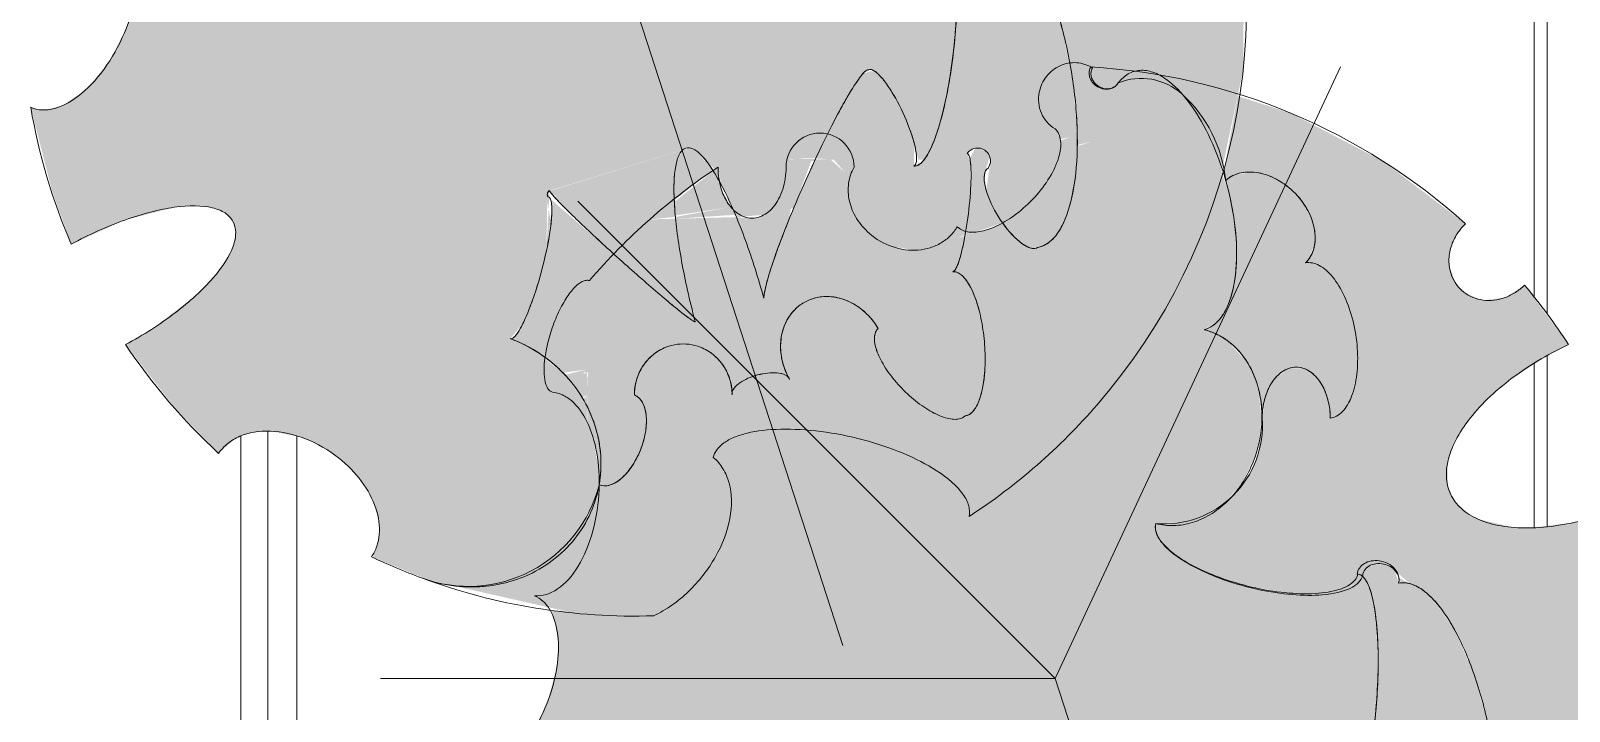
# Model space of a CAD drawing. Header units: inches. Extents: x 46946 to 48441, y 40324 to 42003.
# Drawn here: x 47944.26 to 47971.62, y 41514.41 to 41526.51 of the extents above; entities that cross this region are included whole.
import ezdxf

# ---------------------------------------------------------------- set-up
doc = ezdxf.new("R2010")
doc.units = ezdxf.units.IN
doc.header["$MEASUREMENT"] = 0
doc.layers.add('A-DETL-GENF', color=92, linetype='Continuous', lineweight=9)
doc.layers.add('I-FURN', color=30, linetype='Continuous', lineweight=9)

# ---------------------------------------------------------------- blocks, each defined once
blk = doc.blocks.new('PLANTER_ROOM DIVIDING_SHORT 2_ D - 6_-V149-Level 06 - Furniture')
at = {"layer": 'A-DETL-GENF'}
h = blk.add_hatch(color=256, dxfattribs=at)
h.paths.add_polyline_path([(45.401, -9.861), (44.669, -7.501), (44.207, -7.928), (43.536, -8.658), (44.163, -9.274), (44.207, -9.733), (44.735, -9.705), (45.268, -9.778)])
h.paths.add_polyline_path([(37.641, -6.361), (37.765, -6.919), (38.015, -7.424), (38.375, -7.847), (38.824, -8.162), (38.829, -8.111), (39.15, -8.283), (39.471, -8.366), (39.693, -8.37), (40.302, -8.261), (40.559, -8.161), (40.805, -8.161), (40.95, -8.099), (41.408, -7.757), (41.814, -7.246), (42.047, -6.797), (42.312, -7.019), (42.892, -7.246), (43.603, -7.436), (44.673, -7.492), (45.437, -9.973), (45.343, -10.142), (45.052, -10.435), (45.092, -10.488), (44.767, -10.548), (44.204, -10.833), (44.245, -11.299), (44.383, -11.47), (44.356, -11.831), (45.22, -12.154), (45.227, -12.083), (45.22, -11.813), (45.242, -11.741), (45.249, -12.226), (46.313, -12.772), (46.755, -13.066), (46.828, -13.206), (46.78, -13.299), (46.575, -13.482), (46.087, -13.763), (45.544, -13.97), (45.226, -14.051), (45.228, -14.153), (45.507, -14.307), (46.109, -14.494), (46.91, -14.645), (46.951, -14.65), (47.966, -14.738), (48.922, -14.719), (48.736, -14.274), (48.701, -14.115), (49.112, -13.767), (49.303, -13.415), (48.647, -13.36), (48.691, -13.066), (48.778, -12.737), (49.477, -12.559), (49.683, -12.274), (49.88, -11.714), (50.166, -11.187), (50.395, -10.919), (50.638, -10.786), (50.753, -10.789), (50.808, -11.348), (50.997, -11.113), (51.14, -10.886), (54.202, -11.649), (54.676, -10.692), (54.467, -11.77), (55.478, -12.202), (55.276, -9.205), (56.6, -8.67), (56.398, -8.475), (56.133, -8.124), (55.972, -7.774), (55.844, -7.301), (55.62, -6.51), (55.625, -6.331), (55.679, -6.104), (55.777, -5.888), (55.914, -5.696), (56.207, -5.459), (56.383, -5.379), (56.526, -5.338), (56.868, -5.342), (57.042, -5.404), (57.092, -5.425), (57.395, -5.344), (57.616, -5.123), (57.697, -4.82), (57.616, -4.518), (57.395, -4.296), (57.092, -4.215), (56.698, -4.155), (56.383, -3.987), (56.207, -3.745), (56.185, -3.61), (56.207, -3.475), (56.383, -3.233), (56.698, -3.065), (57.088, -3), (56.163, -1.791), (55.055, -0.66), (55.009, -0.515), (54.838, -0.358), (54.436, -0.135), (53.949, 0.027), (53.494, 0.088), (53.255, 0.06), (53.085, -0.072), (53.042, -0.237), (52.936, -0.403), (52.589, -0.66), (52.483, -0.708), (52.01, -0.849), (51.362, -0.891), (50.703, -0.8), (50.122, -0.588), (49.698, -0.282), (49.562, -0.105), (49.485, 0.104), (49.472, 0.257), (49.332, 0.074), (49.216, -0.018), (48.855, -0.138), (48.77, -0.155), (48.195, -0.138), (47.569, 0.033), (46.976, 0.333), (46.496, 0.723), (46.194, 1.15), (46.118, 1.445), (46.111, 1.556), (46.156, 1.733), (44.664, 1.354), (43.721, 1.015), (44.15, 0.062), (44.378, -0.819), (44.404, -1.19), (44.37, -1.495), (44.276, -1.722), (44.114, -1.865), (43.928, -1.911), (43.687, -1.865), (43.413, -1.728), (43.116, -1.504), (42.808, -1.201), (42.207, -0.411), (41.936, 0.047), (40.808, -0.832), (40.003, -1.607), (40.236, -1.865), (40.311, -2), (40.38, -2.24), (40.397, -2.529), (40.307, -3), (40.261, -3.151), (40.114, -3.457), (39.921, -3.741), (39.692, -3.991), (39.437, -4.197), (39.166, -4.349), (38.824, -4.447), (38.625, -4.467), (38.375, -4.426), (38.153, -4.349), (37.765, -5.308), (37.648, -5.782)])
h.paths.add_polyline_path([(44.219, -7.53), (44.45, -7.498), (44.263, -7.521)])
h.paths.add_polyline_path([(44.086, -7.518), (44.278, -7.518), (44.135, -7.512)])
h.paths.add_polyline_path([(43.603, -7.436), (44.135, -7.512), (44.484, -7.452), (43.692, -7.438)])
h = blk.add_hatch(color=256, dxfattribs=at)
h.paths.add_polyline_path([(33.401, -17.345), (32.669, -14.984), (32.263, -15.353), (31.219, -16.485), (30.41, -17.458), (30.374, -17.559), (31.417, -17.324), (32.474, -17.197), (33.044, -17.208), (33.268, -17.261)])
h.paths.add_polyline_path([(40.999, -8.071), (41.054, -8.055), (41.443, -8.099), (41.444, -8.176), (41.023, -8.161), (41.001, -8.078)])
h.paths.add_polyline_path([(25.738, -12.902), (26.015, -12.816), (26.055, -12.827), (26.015, -12.925), (26.157, -13.051), (25.903, -13.441), (26.212, -13.582), (25.765, -14.403), (26.015, -14.908), (26.471, -13.688), (26.98, -13.909), (26.991, -13.788), (27.26, -14.043), (26.028, -14.924), (26.375, -15.33), (26.824, -15.646), (26.829, -15.594), (26.992, -15.708), (27.471, -15.849), (27.883, -15.889), (28.432, -15.803), (28.95, -15.583), (29.408, -15.24), (29.814, -14.729), (30.047, -14.281), (30.312, -14.502), (30.892, -14.729), (31.603, -14.92), (32.673, -14.975), (33.437, -17.456), (33.343, -17.626), (33.22, -17.748), (32.644, -18.098), (31.787, -18.46), (30.896, -18.805), (31.458, -18.968), (32.644, -19.437), (33.831, -19.994), (34.651, -20.467), (34.823, -20.654), (34.813, -20.732), (34.66, -20.9), (34.25, -21.165), (33.712, -21.401), (33.312, -21.499), (33.226, -21.534), (33.203, -21.619), (33.507, -21.79), (34.109, -21.978), (34.91, -22.128), (34.94, -22.132), (35.966, -22.221), (36.963, -22.198), (37.545, -22.092), (37.786, -21.974), (37.803, -21.908), (37.65, -21.804), (37.655, -21.735), (37.578, -21.63), (37.596, -21.573), (37.515, -21.167), (37.526, -20.4), (37.683, -19.758), (37.88, -19.197), (38.122, -18.731), (38.384, -18.411), (38.638, -18.27), (38.753, -18.272), (38.782, -18.742), (38.892, -19.117), (38.902, -19.132), (39.122, -19.498), (39.454, -19.794), (39.901, -20.017), (40.129, -20.097), (40.627, -20.154), (41.123, -20.097), (41.374, -20.017), (41.609, -19.908), (41.977, -19.568), (42.081, -19.432), (42.202, -19.132), (42.357, -19.372), (42.415, -19.431), (42.747, -19.593), (43.143, -19.686), (43.824, -19.701), (44.595, -19.583), (45.005, -19.441), (44.678, -19.372), (45.037, -17.632), (45.087, -16.855), (45.491, -16.895), (45.547, -17.139), (45.649, -16.877), (45.747, -16.854), (45.624, -16.742), (45.561, -16.579), (45.259, -16.544), (44.909, -16.384), (44.558, -16.119), (44.254, -15.786), (44.038, -15.43), (43.939, -15.098), (43.618, -14.042), (43.625, -13.814), (43.679, -13.587), (43.777, -13.372), (44.107, -11.729), (44.36, -11.786), (44.383, -11.47), (44.207, -11.228), (44.185, -11.093), (44.203, -10.786), (44.163, -9.274), (43.074, -8.202), (41.495, -8.153), (41.408, -7.802), (41.33, -7.815), (41, -8.099), (41.003, -8.169), (40.559, -8.161), (40.01, -8.332), (39.362, -8.374), (38.703, -8.283), (37.216, -7.794), (37.197, -7.509), (37.013, -7.589), (36.617, -7.645), (36.195, -7.621), (35.569, -7.45), (34.976, -7.15), (34.496, -6.76), (34.194, -6.333), (34.118, -6.038), (34.111, -5.927), (34.156, -5.75), (32.917, -6.038), (31.721, -6.468), (32.15, -7.421), (32.378, -8.302), (32.404, -8.673), (32.37, -8.978), (32.276, -9.205), (32.114, -9.349), (31.928, -9.394), (31.687, -9.349), (31.413, -9.211), (31.116, -8.987), (30.808, -8.684), (30.207, -7.894), (29.936, -7.437), (28.808, -8.315), (28.221, -8.88), (28.568, -9.196), (28.38, -9.723), (28.397, -10.012), (28.357, -10.32), (28.156, -10.851), (28.114, -10.94), (27.734, -11.429), (27.692, -11.474), (27.437, -11.68), (27.166, -11.832), (26.824, -11.93), (26.625, -11.95), (26.328, -12.216), (26.296, -12.1), (25.946, -12.298), (26.002, -12.507), (25.788, -12.699), (25.756, -12.827)])
h.paths.add_polyline_path([(27.037, -13.272), (27.115, -12.4), (27.19, -12.4), (27.258, -13.995), (27.166, -13.694)])
h.paths.add_polyline_path([(32.219, -15.013), (32.45, -14.981), (32.263, -15.004)])
h.paths.add_polyline_path([(32.086, -15.001), (32.278, -15.001), (32.135, -14.995)])
h.paths.add_polyline_path([(31.603, -14.92), (32.135, -14.995), (32.484, -14.936), (31.692, -14.921)])
h.paths.add_polyline_path([(41.42, -7.743), (41.528, -7.618), (41.43, -7.731)])
h.paths.add_polyline_path([(42.978, -8.115), (42.999, -8.191), (43.029, -8.161)])
h.paths.add_polyline_path([(43.742, -18.964), (44.449, -17.033), (44.678, -19.372), (43.99, -19.072)])
h.paths.add_polyline_path([(44.233, -9.73), (44.383, -10.716), (44.698, -10.548), (45.092, -10.488), (44.474, -9.714), (44.245, -9.729)])
h.paths.add_polyline_path([(44.989, -12.648), (44.998, -12.747), (45.228, -12.488), (45.243, -11.779), (45.2, -11.875), (45.206, -11.943), (45.2, -12.195), (45.053, -12.511)])
h.paths.add_polyline_path([(46.225, -17.257), (46.368, -17.87), (46.496, -17.485)])
h = blk.add_hatch(color=256, dxfattribs=at)
h.paths.add_polyline_path([(37.213, -7.836), (38.343, -8.167), (38.726, -8.288), (39.367, -8.374), (39.281, -8.332), (38.903, -8.162), (38.829, -8.111), (38.824, -8.162), (38.368, -7.839), (38.001, -7.398), (37.765, -6.919), (37.641, -6.361), (37.648, -5.782), (37.225, -7.65)])
h.paths.add_polyline_path([(55.352, -16.007), (55.181, -15.438), (55.233, -15.384), (55.342, -15.956)])
h.paths.add_polyline_path([(44.678, -19.372), (46.826, -19.827), (49.023, -19.843), (51.178, -19.417), (50.942, -18.833), (50.771, -18.208), (50.69, -17.682), (50.69, -17.133), (50.795, -16.641), (50.987, -16.285), (51.167, -16.102), (51.43, -15.98), (51.81, -15.98), (52.183, -16.102), (52.595, -16.361), (52.436, -15.214), (53.505, -14.796), (52.922, -16.641), (54.272, -16.425), (54.219, -16.485), (52.939, -16.661), (53.363, -17.166), (53.641, -17.574), (54.478, -17.755), (54.773, -17), (54.697, -16.619), (54.728, -16.609), (54.777, -16.425), (54.632, -16.425), (54.596, -16.318), (54.87, -16.265), (55.138, -16.065), (55.329, -16.012), (55.424, -15.978), (55.263, -15.353), (55.392, -15.224), (55.548, -16.012), (55.743, -16.065), (56.077, -16.291), (55.662, -14.936), (55.593, -14.136), (55.492, -14.092), (55.593, -14.936), (54.426, -14.879), (53.84, -14.701), (53.041, -14.279), (52.667, -14.931), (52.351, -15.283), (51.943, -15.586), (51.432, -15.803), (51.006, -14.468), (50.043, -14.737), (51.243, -15.833), (50.883, -15.889), (50.25, -15.803), (50.043, -15.764), (50.59, -16.285), (50.718, -16.45), (50.613, -16.645), (50.509, -16.591), (50.376, -16.908), (50.293, -16.838), (50.247, -16.91), (50.066, -16.804), (49.906, -17.002), (49.774, -16.888), (49.909, -16.712), (49.882, -16.696), (49.727, -16.847), (49.423, -16.584), (49.462, -16.45), (49.351, -16.385), (49.269, -16.45), (49.156, -16.352), (49.18, -16.285), (48.868, -16.102), (48.072, -16.45), (47.126, -16.71), (46.131, -16.854), (45.649, -16.877), (45.547, -17.139), (45.465, -16.873), (45.07, -16.867), (45.037, -17.632), (44.731, -19.116)])
h.paths.add_polyline_path([(43.742, -18.964), (44.678, -19.372), (44.449, -17.033), (44.019, -18.208)])
h.paths.add_polyline_path([(43.873, -14.88), (44.101, -15.548), (44.421, -15.359), (44.729, -15.244), (44.984, -15.231), (45.277, -15.318), (45.351, -15.279), (45.428, -15.136), (45.41, -15.052), (45.244, -14.967), (45.039, -14.986), (44.415, -14.957), (43.893, -14.884)])
h.paths.add_polyline_path([(46.225, -17.257), (46.496, -17.485), (46.368, -17.87), (46.297, -17.565)])
h.paths.add_polyline_path([(49.514, -13.574), (49.98, -14.555), (50.945, -14.276), (50.757, -13.685), (50.528, -13.881), (50.364, -12.952), (50.218, -13.042), (50.19, -12.885), (50.066, -12.943), (50.048, -13.145), (49.563, -13.441)])
h.paths.add_polyline_path([(49.795, -11.933), (49.891, -11.923), (50.337, -11.736), (50.643, -11.514), (50.808, -11.348), (50.761, -11.074), (50.753, -10.789), (50.631, -10.789), (50.384, -10.927), (50.114, -11.262), (49.834, -11.832), (49.798, -11.923)])
h = blk.add_hatch(color=256, dxfattribs=at)
h.paths.add_polyline_path([(40.999, -8.071), (41.043, -8.169), (41.444, -8.159), (41.408, -8.081), (41.022, -8.053)])
h.paths.add_polyline_path([(40.796, -8.165), (41.003, -8.161), (40.973, -8.083), (40.805, -8.161)])
h.paths.add_polyline_path([(41.436, -7.731), (41.498, -8.177), (43.074, -8.202), (43.534, -8.65), (44.508, -7.529), (44.474, -7.521), (44.207, -7.529), (43.603, -7.436), (42.892, -7.246), (42.312, -7.019), (42.077, -6.868), (42.025, -6.827), (41.664, -7.451), (41.528, -7.618)])
h.paths.add_polyline_path([(41.33, -7.815), (41.436, -7.757), (41.408, -7.757)])
h.paths.add_polyline_path([(43.618, -14.042), (43.679, -14.304), (43.837, -14.761), (43.893, -14.884), (44.562, -14.97), (45.185, -14.97), (45.335, -14.919), (45.418, -15.033), (45.431, -15.125), (45.391, -15.235), (45.277, -15.318), (45.173, -15.328), (44.683, -15.258), (44.387, -15.375), (44.101, -15.548), (44.317, -15.862), (44.599, -16.153), (44.957, -16.409), (45.324, -16.558), (45.593, -16.578), (45.625, -16.752), (45.767, -16.872), (46.627, -16.798), (47.612, -16.593), (48.141, -16.423), (48.25, -14.743), (47.259, -14.688), (46.275, -14.534), (45.503, -14.306), (45.203, -14.136), (45.109, -13.97), (45.507, -13.98), (45.998, -13.805), (46.502, -13.532), (46.78, -13.299), (46.8, -13.206), (46.755, -13.066), (46.313, -12.772), (45.249, -12.226), (45.223, -12.548), (44.998, -12.747), (44.989, -12.648), (45.197, -12.202), (44.073, -11.716), (43.777, -13.372), (43.679, -13.587), (43.62, -13.97)])
h.paths.add_polyline_path([(44.175, -9.736), (44.245, -10.797), (44.539, -10.615), (44.377, -10.677), (44.207, -9.733), (44.185, -9.735)])
h.paths.add_polyline_path([(44.499, -9.713), (45.044, -10.387), (45.376, -10.109), (45.437, -9.973), (45.376, -9.846), (45.22, -9.766), (44.89, -9.715), (44.526, -9.712)])
h.paths.add_polyline_path([(48.307, -14.744), (48.988, -14.854), (48.922, -14.719), (48.31, -14.744)])
h = blk.add_hatch(color=256, dxfattribs=at)
h.paths.add_polyline_path([(30.429, -20.668), (30.428, -20.668), (30.265, -20.731)])
h.paths.add_polyline_path([(25.115, -16.832), (25.302, -17.149), (25.546, -17.446), (25.837, -17.708), (26.283, -17.982), (26.503, -18.086), (26.846, -18.182), (27.19, -18.208), (27.622, -18.106), (27.731, -18.059), (27.93, -17.887), (28.068, -17.952), (28.261, -18.21), (28.288, -18.258), (28.411, -18.771), (28.426, -19.435), (28.33, -20.177), (28.092, -21.026), (27.858, -21.576), (27.512, -22.104), (27.195, -22.379), (27.033, -22.438), (26.88, -22.436), (27.794, -23.644), (28.867, -24.713), (30.716, -26), (32.678, -26.855), (34.826, -27.311), (37.023, -27.326), (39.178, -26.9), (38.853, -26), (38.764, -25.644), (38.688, -25), (38.69, -24.617), (38.824, -24.057), (38.915, -23.848), (39.142, -23.597), (39.43, -23.463), (39.81, -23.463), (40.14, -23.561), (40.53, -23.789), (40.922, -24.125), (41.298, -24.554), (41.737, -25.238), (41.937, -25.613), (42.995, -24.83), (42.777, -24.49), (42.773, -24.483), (42.728, -24.125), (42.737, -24.057), (42.846, -23.789), (42.87, -23.748), (43.003, -23.62), (43.329, -23.495), (43.506, -23.494), (43.548, -23.495), (43.743, -23.548), (43.925, -23.645), (44.084, -23.781), (45.197, -22.316), (46.049, -20.679), (46.356, -19.728), (45.005, -19.483), (44.868, -19.533), (44.992, -19.798), (45.005, -19.969), (45.005, -19.969), (44.918, -20.334), (44.695, -20.679), (44.374, -20.946), (44.01, -21.09), (43.663, -21.087), (43.391, -20.937), (43.344, -21.18), (43.136, -21.421), (42.792, -21.629), (42.354, -21.78), (41.874, -21.856), (41.41, -21.848), (41.019, -21.756), (40.747, -21.592), (40.627, -21.375), (41.021, -21.315), (41.337, -21.147), (41.512, -20.905), (41.512, -20.635), (41.337, -20.393), (41.021, -20.225), (40.627, -20.165), (40.045, -20.097), (39.784, -20.017), (39.415, -19.794), (39.112, -19.487), (38.893, -19.116), (38.892, -19.114), (38.761, -18.557), (38.753, -18.272), (38.631, -18.272), (38.384, -18.411), (38.114, -18.745), (37.872, -19.217), (37.674, -19.794), (37.491, -20.697), (37.511, -21.051), (37.545, -21.388), (37.578, -21.63), (37.596, -21.676), (37.662, -21.741), (37.666, -21.814), (38.012, -22.092), (38.04, -22.29), (37.963, -22.482), (37.688, -22.783), (37.597, -22.983), (37.427, -23.188), (37.065, -23.463), (36.495, -23.768), (35.612, -24.076), (34.627, -24.281), (33.649, -24.361), (32.782, -24.306), (32.121, -24.123), (31.891, -23.99), (31.737, -23.832), (31.65, -23.548), (31.714, -23.405), (31.939, -23.157), (32.269, -22.922), (32.704, -22.735), (32.946, -22.709), (33.039, -22.738), (33.173, -22.812), (33.244, -22.812), (33.351, -22.762), (33.428, -22.62), (33.41, -22.535), (33.244, -22.45), (33.039, -22.47), (32.415, -22.44), (31.7, -22.33), (31.233, -22.266), (31.098, -22.373), (31.097, -22.373), (30.849, -22.513), (30.503, -22.625), (29.886, -22.716), (29.266, -22.692), (28.966, -22.622), (28.754, -22.509), (28.627, -22.301), (28.615, -22.104), (28.703, -21.845), (28.88, -21.557), (29.266, -21.142), (29.699, -20.849), (30.037, -20.756), (30.155, -20.773), (30.222, -20.817), (30.429, -20.668), (30.61, -20.458), (30.716, -20.268), (30.781, -20.042), (30.781, -19.792), (30.716, -19.571), (30.624, -19.411), (30.465, -19.258), (30.235, -19.142), (29.958, -19.091), (29.728, -19.103), (29.547, -19.142), (29.347, -19.184), (29.436, -18.939), (29.37, -18.587), (29.258, -18.36), (29.041, -18.223), (29.3, -18.182), (29.519, -18.086), (29.728, -17.912), (29.788, -17.847), (29.914, -17.566), (29.941, -17.458), (29.926, -17.188), (29.865, -17), (29.728, -16.794), (29.512, -16.616), (29.436, -16.573), (29.258, -16.508), (29.025, -16.508), (28.927, -16.616), (28.719, -16.688), (28.434, -16.688), (28.145, -16.622), (27.846, -16.485), (27.622, -16.319), (27.471, -16.126), (27.425, -15.94), (27.405, -15.842), (27.25, -15.803), (26.903, -15.646), (26.829, -15.594), (26.824, -15.646), (26.276, -15.214), (26.039, -14.937), (25.879, -15.214), (25.817, -15.267), (25.622, -15.214), (25.537, -14.789), (25.251, -14.733), (25.154, -16.224)])
h.paths.add_polyline_path([(25.734, -12.903), (25.738, -12.902), (25.754, -12.827)])
h.paths.add_polyline_path([(37.688, -22.783), (37.795, -22.592), (37.695, -22.638)])
h = blk.add_hatch(color=256, dxfattribs=at)
h.paths.add_polyline_path([(27.434, -16.031), (27.534, -16.224), (27.731, -16.41), (27.997, -16.564), (28.434, -16.688), (28.692, -16.69), (28.833, -16.66), (29.054, -16.485), (29.436, -16.573), (29.579, -16.66), (29.753, -16.821), (29.865, -17), (29.931, -17.208), (29.942, -17.248), (29.914, -17.566), (29.889, -17.661), (29.715, -17.925), (29.519, -18.086), (29.299, -18.183), (29.258, -18.223), (29.299, -18.428), (29.417, -18.765), (29.422, -19.092), (29.449, -19.146), (30.265, -19.149), (30.503, -19.294), (30.633, -19.427), (30.734, -19.601), (30.787, -19.815), (30.781, -20.042), (30.716, -20.269), (30.596, -20.481), (30.429, -20.668), (30.222, -20.817), (30.037, -20.756), (29.835, -20.793), (29.557, -20.927), (29.266, -21.142), (28.88, -21.557), (28.703, -21.845), (28.703, -21.846), (28.615, -22.105), (28.647, -22.307), (28.781, -22.527), (28.996, -22.631), (29.411, -22.709), (29.886, -22.716), (30.503, -22.625), (30.987, -22.445), (31.185, -22.274), (31.233, -22.144), (31.7, -22.33), (32.415, -22.44), (33.151, -22.463), (33.203, -22.448), (33.335, -22.402), (33.418, -22.516), (33.431, -22.608), (33.391, -22.718), (33.301, -22.794), (33.172, -22.811), (32.704, -22.735), (32.387, -22.858), (32.041, -23.074), (31.737, -23.374), (31.699, -23.48), (31.664, -23.656), (31.737, -23.832), (32.007, -24.057), (32.121, -24.123), (32.678, -24.284), (33.195, -24.35), (34.131, -24.337), (35.126, -24.193), (36.072, -23.933), (36.868, -23.586), (37.427, -23.188), (37.597, -22.983), (37.688, -22.783), (37.697, -22.592), (37.926, -22.52), (38.026, -22.359), (38.034, -22.153), (37.938, -21.996), (37.832, -21.932), (37.625, -22.067), (37.182, -22.172), (36.481, -22.224), (35.612, -22.202), (34.596, -22.079), (33.722, -21.87), (33.328, -21.704), (33.13, -21.534), (33.13, -21.455), (33.507, -21.463), (33.998, -21.288), (34.502, -21.015), (34.78, -20.783), (34.8, -20.689), (34.755, -20.549), (34.313, -20.255), (33.22, -19.696), (32.006, -19.172), (31.031, -18.836), (30.761, -18.785), (32.006, -18.374), (32.735, -18.049), (33.249, -17.719), (33.401, -17.537), (33.437, -17.456), (33.376, -17.329), (33.22, -17.25), (32.935, -17.201), (32.352, -17.201), (31.287, -17.351), (30.374, -17.503), (30.794, -16.975), (31.995, -15.633), (32.554, -15.067), (32.474, -15.004), (32.219, -15.013), (31.603, -14.92), (30.892, -14.729), (30.312, -14.502), (30.077, -14.351), (30.025, -14.311), (29.664, -14.935), (29.408, -15.24), (28.95, -15.583), (28.432, -15.803), (27.731, -15.874), (27.442, -15.889), (27.439, -15.94)])
h.paths.add_polyline_path([(40.627, -21.375), (40.747, -21.592), (41.021, -21.757), (41.445, -21.85), (41.947, -21.848), (42.354, -21.78), (42.792, -21.629), (43.136, -21.421), (43.344, -21.18), (43.391, -20.937), (43.688, -21.09), (44.01, -21.09), (44.374, -20.946), (44.695, -20.679), (44.918, -20.334), (45.005, -19.968), (44.942, -19.645), (44.857, -19.516), (44.035, -19.681), (43.272, -19.699), (42.663, -19.568), (42.331, -19.346), (42.243, -19.219), (42.202, -19.132), (41.999, -19.541), (41.794, -19.762), (41.507, -19.955), (41.173, -20.085), (40.808, -20.148), (40.829, -20.18), (41.193, -20.297), (41.445, -20.507), (41.535, -20.77), (41.495, -20.937), (41.337, -21.147), (41.019, -21.316), (40.667, -21.372)])
for p, q in [((36, -16.483), (36, -4.483)), ((36, -16.483), (44.485, -7.998)), ((48, -9), (36.587, -12.708)), ((36, -16.483), (24.587, -20.191)), ((36, -16.483), (46.876, -21.555)), ((40.684, -20.161), (40.627, -20.165))]:
    blk.add_line(p, q, dxfattribs=at)
for centre, radius, start, end in [((48, -9), 10.891, 99.7488, 113.1351), ((48, -9), 10.891, 123.8318, 137.2469), ((48, -9), 10.891, 154.5842, 159.67), ((48, -9), 10.891, 159.67, 181.8334), ((40.037, -6.05), 2.399, 159.67, 255.6736), ((36, -16.483), 10.891, 33.3994, 49.4954), ((45.092, -12.303), 0.605, 270, 90), ((48, -9), 10.891, 213.1308, 229.0869), ((45.205, -15.105), 0.227, 235, 55), ((45.205, -15.105), 0.227, 235, 55), ((48, -9), 10.891, 229.0869, 286.9658), ((36, -16.483), 10.891, 317.9293, 356.6765), ((45.587, -18.014), 1.083, 317.8572, 22.1428), ((40.5, -18.416), 1.753, 175.2963, 274.1563), ((44.614, -17.134), 2.395, 275.8094, 317.8572), ((36, -16.483), 10.891, 229.0869, 286.9658), ((36, -16.483), 10.891, 303.0342, 309.9658)]:
    blk.add_arc(centre, radius, start, end, dxfattribs=at)
for points, knots in [([(49.472, 0.257), (49.447, 0.201), (49.38, 0.1), (49.172, -0.065), (48.792, -0.182), (48.204, -0.164), (47.536, 0.018), (46.882, 0.36), (46.36, 0.824), (46.132, 1.235), (46.097, 1.537), (46.128, 1.67), (46.156, 1.733)], [0, 0, 0, 0, 0.058824, 0.117647, 0.235294, 0.352941, 0.470588, 0.602941, 0.735294, 0.867647, 0.933824, 1, 1, 1, 1]), ([(43.721, 1.015), (43.807, 0.856), (43.964, 0.54), (44.159, 0.059), (44.301, -0.402), (44.417, -0.97), (44.411, -1.432), (44.286, -1.736), (44.136, -1.878), (43.935, -1.926), (43.612, -1.866), (43.221, -1.618), (42.808, -1.212), (42.499, -0.841), (42.202, -0.416), (42.023, -0.112), (41.936, 0.047)], [0, 0, 0, 0, 0.0625, 0.125, 0.1875, 0.25, 0.375, 0.4375, 0.5, 0.5625, 0.625, 0.75, 0.8125, 0.875, 0.9375, 1, 1, 1, 1]), ([(40.003, -1.607), (40.069, -1.652), (40.186, -1.76), (40.358, -2.048), (40.436, -2.516), (40.296, -3.156), (39.961, -3.738), (39.512, -4.177), (39.027, -4.434), (38.629, -4.487), (38.346, -4.427), (38.222, -4.365), (38.163, -4.326)], [0, 0, 0, 0, 0.066667, 0.133333, 0.266667, 0.4, 0.533333, 0.65, 0.766667, 0.883333, 0.941667, 1, 1, 1, 1]), ([(37.788, -5.216), (37.719, -5.403), (37.65, -5.684), (37.622, -6.073), (37.639, -6.459), (37.744, -6.928), (38.08, -7.609), (38.64, -8.12), (39.245, -8.344), (39.607, -8.402), (39.849, -8.411), (40.055, -8.396), (40.287, -8.362), (40.566, -8.286), (40.839, -8.165), (41.042, -8.046), (41.19, -7.944), (41.33, -7.831), (41.504, -7.668), (41.784, -7.343), (41.956, -7.025), (42.043, -6.793)], [0, 0, 0, 0, 0.076923, 0.115385, 0.153846, 0.230769, 0.307692, 0.461538, 0.538462, 0.576923, 0.615385, 0.639423, 0.663462, 0.711538, 0.759615, 0.783654, 0.807692, 0.831731, 0.855769, 0.903846, 1, 1, 1, 1]), ([(37.472, -7.226), (37.447, -7.282), (37.38, -7.384), (37.172, -7.548), (36.792, -7.665), (36.204, -7.647), (35.536, -7.465), (34.882, -7.123), (34.36, -6.659), (34.132, -6.249), (34.097, -5.947), (34.128, -5.813), (34.156, -5.75)], [0, 0, 0, 0, 0.058824, 0.117647, 0.235294, 0.352941, 0.470588, 0.602941, 0.735294, 0.867647, 0.933824, 1, 1, 1, 1]), ([(42.043, -6.793), (41.976, -6.973), (41.85, -7.223), (41.628, -7.528), (41.376, -7.804), (41.009, -8.09), (40.591, -8.281), (40.242, -8.371), (39.885, -8.419), (39.621, -8.405), (39.444, -8.374)], [0, 0, 0, 0, 0.166667, 0.25, 0.333333, 0.5, 0.666667, 0.75, 0.833333, 1, 1, 1, 1]), ([(44.566, -7.469), (44.563, -7.479), (44.549, -7.498), (44.502, -7.518), (44.431, -7.531), (44.337, -7.535), (44.222, -7.531), (44.044, -7.515), (43.676, -7.459), (43.053, -7.309), (42.441, -7.092), (42.148, -6.935), (42.05, -6.845), (42.039, -6.809), (42.043, -6.793)], [0, 0, 0, 0, 0.045455, 0.090909, 0.136364, 0.181818, 0.227273, 0.272727, 0.363636, 0.545455, 0.727273, 0.863636, 0.931818, 1, 1, 1, 1]), ([(42.043, -6.793), (42.04, -6.803), (42.043, -6.826), (42.073, -6.867), (42.128, -6.914), (42.208, -6.964), (42.309, -7.019), (42.471, -7.094), (42.818, -7.229), (43.432, -7.411), (44.071, -7.529), (44.403, -7.54), (44.534, -7.511), (44.561, -7.485), (44.566, -7.469)], [0, 0, 0, 0, 0.045455, 0.090909, 0.136364, 0.181818, 0.227273, 0.272727, 0.363636, 0.545455, 0.727273, 0.863636, 0.931818, 1, 1, 1, 1]), ([(41.089, -7.543), (41.083, -7.604), (41.052, -7.722), (40.909, -7.944), (40.589, -8.179), (40.027, -8.354), (39.336, -8.399), (38.606, -8.289), (37.961, -8.02), (37.612, -7.706), (37.481, -7.432), (37.466, -7.295), (37.472, -7.226)], [0, 0, 0, 0, 0.058824, 0.117647, 0.235294, 0.352941, 0.470588, 0.602941, 0.735294, 0.867647, 0.933824, 1, 1, 1, 1]), ([(43.074, -8.202), (43.08, -8.183), (43.084, -8.142), (43.062, -8.073), (43.013, -7.999), (42.939, -7.921), (42.841, -7.841), (42.684, -7.737), (42.443, -7.614), (42.114, -7.494), (41.699, -7.395), (41.353, -7.384), (41.15, -7.452), (41.1, -7.509), (41.089, -7.543)], [0, 0, 0, 0, 0.052632, 0.105263, 0.157895, 0.210526, 0.263158, 0.315789, 0.421053, 0.526316, 0.631579, 0.815789, 0.907895, 1, 1, 1, 1]), ([(42.363, -10.078), (42.353, -10.084), (42.341, -10.087), (42.345, -10.067), (42.37, -10.024), (42.416, -9.958), (42.483, -9.87), (42.569, -9.762), (42.672, -9.636), (42.831, -9.447), (43.155, -9.07), (43.701, -8.46), (44.251, -7.877), (44.584, -7.55), (44.665, -7.491), (44.673, -7.498)], [0, 0, 0, 0, 0.041667, 0.083333, 0.125, 0.166667, 0.208333, 0.25, 0.291667, 0.333333, 0.416667, 0.583333, 0.75, 0.875, 1, 1, 1, 1]), ([(44.673, -7.498), (44.67, -7.495), (44.658, -7.499), (44.618, -7.528), (44.557, -7.58), (44.477, -7.656), (44.379, -7.752), (44.227, -7.906), (44.002, -8.141), (43.694, -8.472), (43.266, -8.945), (42.757, -9.528), (42.43, -9.932), (42.346, -10.061), (42.341, -10.087), (42.353, -10.084), (42.363, -10.078)], [0, 0, 0, 0, 0.041667, 0.083333, 0.125, 0.166667, 0.208333, 0.25, 0.333333, 0.416667, 0.5, 0.666667, 0.833333, 0.916667, 0.958333, 1, 1, 1, 1]), ([(44.673, -7.498), (44.674, -7.494), (44.673, -7.487), (44.665, -7.475), (44.65, -7.465), (44.631, -7.456), (44.609, -7.452), (44.588, -7.452), (44.572, -7.458), (44.567, -7.465), (44.566, -7.469)], [0, 0, 0, 0, 0.117647, 0.235294, 0.352941, 0.470588, 0.602941, 0.735294, 0.867647, 1, 1, 1, 1]), ([(44.566, -7.469), (44.567, -7.465), (44.571, -7.459), (44.584, -7.454), (44.601, -7.452), (44.622, -7.454), (44.644, -7.461), (44.662, -7.472), (44.673, -7.485), (44.674, -7.494), (44.673, -7.498)], [0, 0, 0, 0, 0.117647, 0.235294, 0.352941, 0.470588, 0.602941, 0.735294, 0.867647, 1, 1, 1, 1]), ([(39.444, -8.374), (39.422, -8.427), (39.415, -8.544), (39.517, -8.742), (39.719, -8.932), (40.003, -9.096), (40.337, -9.204), (40.668, -9.228), (40.925, -9.158), (41.017, -9.06), (41.041, -9)], [0, 0, 0, 0, 0.117647, 0.235294, 0.352941, 0.470588, 0.602941, 0.735294, 0.867647, 1, 1, 1, 1]), ([(41.041, -9), (41.02, -9.053), (40.943, -9.143), (40.73, -9.217), (40.451, -9.219), (40.13, -9.146), (39.812, -8.998), (39.555, -8.792), (39.417, -8.567), (39.419, -8.434), (39.444, -8.374)], [0, 0, 0, 0, 0.117647, 0.235294, 0.352941, 0.470588, 0.602941, 0.735294, 0.867647, 1, 1, 1, 1]), ([(41.041, -9), (41.115, -9), (41.259, -9.017), (41.467, -9.092), (41.648, -9.212), (41.844, -9.424), (41.977, -9.761), (41.93, -10.137), (41.766, -10.414), (41.564, -10.596), (41.314, -10.713), (41.134, -10.739), (41.041, -10.739)], [0, 0, 0, 0, 0.076923, 0.153846, 0.230769, 0.307692, 0.461538, 0.615385, 0.711538, 0.807692, 0.903846, 1, 1, 1, 1]), ([(41.041, -10.739), (41.115, -10.739), (41.259, -10.723), (41.536, -10.622), (41.761, -10.431), (41.898, -10.181), (41.95, -9.976), (41.951, -9.764), (41.893, -9.541), (41.766, -9.325), (41.564, -9.143), (41.314, -9.026), (41.134, -9), (41.041, -9)], [0, 0, 0, 0, 0.076923, 0.153846, 0.307692, 0.384615, 0.461538, 0.538462, 0.615385, 0.711538, 0.807692, 0.903846, 1, 1, 1, 1]), ([(37.115, -9.348), (37.167, -9.457), (37.291, -9.668), (37.539, -9.968), (37.832, -10.233), (38.267, -10.524), (38.856, -10.745), (39.396, -10.734), (39.74, -10.586), (39.873, -10.472), (39.93, -10.404)], [0, 0, 0, 0, 0.1, 0.2, 0.3, 0.4, 0.6, 0.8, 0.9, 1, 1, 1, 1]), ([(42.363, -10.078), (42.543, -10.03), (42.898, -9.943), (43.423, -9.836), (43.916, -9.759), (44.511, -9.697), (44.983, -9.702), (45.284, -9.773), (45.417, -9.857), (45.454, -9.969), (45.392, -10.106), (45.235, -10.262), (44.987, -10.434), (44.656, -10.614), (44.254, -10.798), (43.795, -10.978), (43.291, -11.149), (42.941, -11.253), (42.761, -11.302)], [0, 0, 0, 0, 0.058824, 0.117647, 0.176471, 0.235294, 0.352941, 0.411765, 0.470588, 0.529412, 0.588235, 0.647059, 0.705882, 0.764706, 0.823529, 0.882353, 0.941176, 1, 1, 1, 1]), ([(42.761, -11.302), (42.941, -11.253), (43.291, -11.149), (43.795, -10.978), (44.254, -10.798), (44.79, -10.553), (45.183, -10.315), (45.392, -10.106), (45.454, -9.969), (45.417, -9.857), (45.284, -9.773), (45.058, -9.719), (44.747, -9.699), (44.362, -9.712), (43.916, -9.759), (43.423, -9.836), (42.898, -9.943), (42.543, -10.03), (42.363, -10.078)], [0, 0, 0, 0, 0.058824, 0.117647, 0.176471, 0.235294, 0.352941, 0.411765, 0.470588, 0.529412, 0.588235, 0.647059, 0.705882, 0.764706, 0.823529, 0.882353, 0.941176, 1, 1, 1, 1]), ([(39.93, -10.404), (39.979, -10.415), (40.071, -10.458), (40.192, -10.584), (40.292, -10.766), (40.392, -11.079), (40.451, -11.585), (40.409, -12.311), (40.258, -13.077), (40.015, -13.799), (39.679, -14.45), (39.348, -14.824), (39.07, -14.962), (38.941, -14.966), (38.88, -14.952)], [0, 0, 0, 0, 0.052632, 0.105263, 0.157895, 0.210526, 0.315789, 0.421053, 0.526316, 0.631579, 0.736842, 0.868421, 0.934211, 1, 1, 1, 1]), ([(45.092, -11.698), (45.023, -11.698), (44.889, -11.688), (44.63, -11.628), (44.358, -11.483), (44.207, -11.274), (44.177, -11.093), (44.204, -10.935), (44.309, -10.765), (44.515, -10.611), (44.788, -10.511), (44.989, -10.488), (45.092, -10.488)], [0, 0, 0, 0, 0.071429, 0.142857, 0.285714, 0.428571, 0.5, 0.571429, 0.678571, 0.785714, 0.892857, 1, 1, 1, 1]), ([(41.315, -11.762), (41.328, -11.759), (41.352, -11.747), (41.382, -11.714), (41.407, -11.667), (41.431, -11.587), (41.441, -11.46), (41.422, -11.283), (41.374, -11.101), (41.302, -10.938), (41.214, -10.813), (41.123, -10.74), (41.066, -10.733), (41.041, -10.739)], [0, 0, 0, 0, 0.055556, 0.111111, 0.166667, 0.222222, 0.333333, 0.444444, 0.555556, 0.666667, 0.777778, 0.888889, 1, 1, 1, 1]), ([(41.041, -10.739), (41.054, -10.736), (41.08, -10.734), (41.124, -10.748), (41.169, -10.776), (41.229, -10.834), (41.302, -10.938), (41.374, -11.101), (41.439, -11.343), (41.443, -11.576), (41.385, -11.721), (41.34, -11.755), (41.315, -11.762)], [0, 0, 0, 0, 0.055556, 0.111111, 0.166667, 0.222222, 0.333333, 0.444444, 0.555556, 0.777778, 0.888889, 1, 1, 1, 1]), ([(46.823, -13.17), (46.828, -13.16), (46.821, -13.132), (46.763, -13.069), (46.658, -12.987), (46.509, -12.888), (46.319, -12.774), (46.017, -12.606), (45.562, -12.372), (44.941, -12.08), (44.142, -11.735), (43.44, -11.47), (42.966, -11.331), (42.815, -11.304), (42.761, -11.302)], [0, 0, 0, 0, 0.052632, 0.105263, 0.157895, 0.210526, 0.263158, 0.315789, 0.421053, 0.526316, 0.631579, 0.815789, 0.907895, 1, 1, 1, 1]), ([(42.761, -11.302), (42.792, -11.303), (42.867, -11.313), (43.024, -11.349), (43.221, -11.406), (43.531, -11.508), (44.179, -11.748), (45.06, -12.129), (45.848, -12.515), (46.378, -12.802), (46.689, -13.003), (46.816, -13.12), (46.829, -13.157), (46.823, -13.17)], [0, 0, 0, 0, 0.052632, 0.105263, 0.157895, 0.210526, 0.315789, 0.526316, 0.631579, 0.736842, 0.868421, 0.934211, 1, 1, 1, 1]), ([(41.315, -11.762), (41.39, -11.719), (41.545, -11.65), (41.793, -11.597), (42.039, -11.6), (42.347, -11.677), (42.596, -11.858), (42.743, -12.113), (42.801, -12.348), (42.786, -12.617), (42.694, -12.853), (42.581, -13.025), (42.442, -13.184), (42.316, -13.28), (42.222, -13.334)], [0, 0, 0, 0, 0.076923, 0.153846, 0.230769, 0.307692, 0.461538, 0.538462, 0.615385, 0.711538, 0.807692, 0.855769, 0.903846, 1, 1, 1, 1]), ([(42.222, -13.334), (42.297, -13.291), (42.434, -13.191), (42.662, -12.939), (42.821, -12.559), (42.78, -12.177), (42.633, -11.922), (42.458, -11.754), (42.218, -11.633), (41.968, -11.594), (41.762, -11.606), (41.555, -11.647), (41.409, -11.708), (41.315, -11.762)], [0, 0, 0, 0, 0.076923, 0.153846, 0.307692, 0.461538, 0.538462, 0.615385, 0.711538, 0.807692, 0.855769, 0.903846, 1, 1, 1, 1]), ([(44.033, -14.742), (43.974, -14.708), (43.866, -14.625), (43.738, -14.46), (43.651, -14.263), (43.596, -13.971), (43.648, -13.579), (43.872, -13.192), (44.172, -12.937), (44.485, -12.806), (44.808, -12.791), (45.002, -12.857), (45.092, -12.908)], [0, 0, 0, 0, 0.071429, 0.142857, 0.214286, 0.285714, 0.428571, 0.571429, 0.678571, 0.785714, 0.892857, 1, 1, 1, 1]), ([(42.222, -13.334), (42.203, -13.315), (42.159, -13.286), (42.069, -13.267), (41.961, -13.273), (41.795, -13.316), (41.559, -13.43), (41.262, -13.65), (40.987, -13.925), (40.768, -14.222), (40.63, -14.505), (40.591, -14.741), (40.634, -14.847), (40.671, -14.885)], [0, 0, 0, 0, 0.055556, 0.111111, 0.166667, 0.222222, 0.333333, 0.444444, 0.555556, 0.666667, 0.777778, 0.888889, 1, 1, 1, 1]), ([(40.671, -14.885), (40.653, -14.866), (40.623, -14.821), (40.604, -14.732), (40.611, -14.623), (40.653, -14.458), (40.768, -14.222), (40.987, -13.925), (41.262, -13.65), (41.559, -13.43), (41.843, -13.293), (42.079, -13.254), (42.184, -13.297), (42.222, -13.334)], [0, 0, 0, 0, 0.055556, 0.111111, 0.166667, 0.222222, 0.333333, 0.444444, 0.555556, 0.666667, 0.777778, 0.888889, 1, 1, 1, 1]), ([(45.109, -13.97), (45.114, -13.98), (45.13, -13.997), (45.173, -14.014), (45.233, -14.021), (45.31, -14.018), (45.401, -14.004), (45.54, -13.974), (45.819, -13.888), (46.268, -13.688), (46.648, -13.443), (46.818, -13.266), (46.835, -13.196), (46.823, -13.17)], [0, 0, 0, 0, 0.047619, 0.095238, 0.142857, 0.190476, 0.238095, 0.285714, 0.380952, 0.571429, 0.761905, 0.880952, 1, 1, 1, 1]), ([(46.823, -13.17), (46.828, -13.181), (46.831, -13.204), (46.816, -13.248), (46.783, -13.298), (46.731, -13.355), (46.662, -13.416), (46.55, -13.503), (46.305, -13.661), (45.863, -13.877), (45.431, -14.01), (45.186, -14.028), (45.122, -13.995), (45.109, -13.97)], [0, 0, 0, 0, 0.047619, 0.095238, 0.142857, 0.190476, 0.238095, 0.285714, 0.380952, 0.571429, 0.761905, 0.880952, 1, 1, 1, 1]), ([(49.856, -14.37), (49.857, -14.397), (49.841, -14.449), (49.763, -14.521), (49.634, -14.586), (49.455, -14.64), (49.232, -14.685), (48.881, -14.729), (48.148, -14.762), (47.152, -14.695), (46.256, -14.54), (45.648, -14.378), (45.206, -14.178), (45.104, -14.036), (45.109, -13.97)], [0, 0, 0, 0, 0.047619, 0.095238, 0.142857, 0.190476, 0.238095, 0.285714, 0.380952, 0.571429, 0.666667, 0.761905, 0.880952, 1, 1, 1, 1]), ([(45.109, -13.97), (45.107, -13.996), (45.12, -14.05), (45.193, -14.134), (45.316, -14.219), (45.488, -14.303), (45.705, -14.384), (46.047, -14.487), (46.764, -14.643), (47.749, -14.746), (48.647, -14.746), (49.264, -14.692), (49.727, -14.572), (49.85, -14.451), (49.856, -14.385)], [0, 0, 0, 0, 0.047619, 0.095238, 0.142857, 0.190476, 0.238095, 0.285714, 0.380952, 0.571429, 0.666667, 0.761905, 0.880952, 1, 1, 1, 1]), ([(40.671, -14.885), (40.674, -14.91), (40.69, -14.959), (40.748, -15.027), (40.84, -15.088), (40.961, -15.141), (41.11, -15.183), (41.339, -15.225), (41.671, -15.247), (42.1, -15.222), (42.617, -15.13), (43.013, -14.973), (43.208, -14.795), (43.237, -14.705), (43.233, -14.661)], [0, 0, 0, 0, 0.052632, 0.105263, 0.157895, 0.210526, 0.263158, 0.315789, 0.421053, 0.526316, 0.631579, 0.815789, 0.907895, 1, 1, 1, 1]), ([(43.233, -14.661), (43.235, -14.686), (43.228, -14.737), (43.182, -14.814), (43.103, -14.89), (42.992, -14.963), (42.853, -15.031), (42.635, -15.112), (42.311, -15.191), (41.885, -15.241), (41.36, -15.24), (40.943, -15.154), (40.719, -15.013), (40.675, -14.929), (40.671, -14.885)], [0, 0, 0, 0, 0.052632, 0.105263, 0.157895, 0.210526, 0.263158, 0.315789, 0.421053, 0.526316, 0.631579, 0.815789, 0.907895, 1, 1, 1, 1]), ([(43.233, -14.661), (43.232, -14.668), (43.238, -14.683), (43.267, -14.708), (43.317, -14.735), (43.387, -14.763), (43.475, -14.791), (43.614, -14.828), (43.908, -14.892), (44.423, -14.966), (44.948, -14.996), (45.215, -14.978), (45.315, -14.949), (45.334, -14.93), (45.335, -14.919)], [0, 0, 0, 0, 0.045455, 0.090909, 0.136364, 0.181818, 0.227273, 0.272727, 0.363636, 0.545455, 0.727273, 0.863636, 0.931818, 1, 1, 1, 1]), ([(45.335, -14.919), (45.334, -14.926), (45.325, -14.94), (45.291, -14.957), (45.236, -14.97), (45.161, -14.98), (45.069, -14.986), (44.925, -14.989), (44.623, -14.98), (44.107, -14.928), (43.59, -14.829), (43.336, -14.748), (43.245, -14.695), (43.232, -14.672), (43.233, -14.661)], [0, 0, 0, 0, 0.045455, 0.090909, 0.136364, 0.181818, 0.227273, 0.272727, 0.363636, 0.545455, 0.727273, 0.863636, 0.931818, 1, 1, 1, 1]), ([(45.774, -16.483), (45.721, -16.536), (45.613, -16.585), (45.422, -16.584), (45.207, -16.538), (44.909, -16.402), (44.55, -16.131), (44.252, -15.804), (44.044, -15.471), (43.935, -15.168), (43.926, -14.911), (43.987, -14.789), (44.033, -14.742)], [0, 0, 0, 0, 0.117647, 0.176471, 0.235294, 0.352941, 0.470588, 0.588235, 0.691176, 0.794118, 0.897059, 1, 1, 1, 1]), ([(45.075, -15.291), (45.066, -15.277), (45.042, -15.252), (44.987, -15.229), (44.916, -15.219), (44.801, -15.225), (44.555, -15.284), (44.135, -15.496), (43.779, -15.805), (43.638, -16.041), (43.641, -16.137), (43.664, -16.172)], [0, 0, 0, 0, 0.052632, 0.105263, 0.157895, 0.210526, 0.315789, 0.526316, 0.736842, 0.868421, 1, 1, 1, 1]), ([(43.664, -16.172), (43.655, -16.158), (43.644, -16.126), (43.647, -16.067), (43.669, -15.999), (43.725, -15.898), (43.886, -15.703), (44.26, -15.418), (44.694, -15.234), (44.968, -15.21), (45.052, -15.255), (45.075, -15.291)], [0, 0, 0, 0, 0.052632, 0.105263, 0.157895, 0.210526, 0.315789, 0.526316, 0.736842, 0.868421, 1, 1, 1, 1]), ([(43.664, -16.172), (43.675, -16.235), (43.724, -16.352), (43.878, -16.51), (44.109, -16.645), (44.511, -16.787), (45.168, -16.889), (46.12, -16.876), (47.134, -16.73), (48.098, -16.465), (48.976, -16.081), (49.491, -15.687), (49.694, -15.347), (49.71, -15.186), (49.697, -15.109)], [0, 0, 0, 0, 0.052632, 0.105263, 0.157895, 0.210526, 0.315789, 0.421053, 0.526316, 0.631579, 0.736842, 0.868421, 0.934211, 1, 1, 1, 1]), ([(49.697, -15.109), (49.707, -15.171), (49.702, -15.298), (49.611, -15.499), (49.439, -15.705), (49.11, -15.976), (48.528, -16.297), (47.629, -16.611), (46.626, -16.819), (45.63, -16.9), (44.673, -16.84), (44.054, -16.646), (43.747, -16.395), (43.678, -16.25), (43.664, -16.172)], [0, 0, 0, 0, 0.052632, 0.105263, 0.157895, 0.210526, 0.315789, 0.421053, 0.526316, 0.631579, 0.736842, 0.868421, 0.934211, 1, 1, 1, 1]), ([(46.854, -17.147), (46.882, -17.105), (46.925, -17.016), (46.955, -16.868), (46.947, -16.716), (46.886, -16.52), (46.721, -16.311), (46.466, -16.193), (46.232, -16.181), (46.045, -16.23), (45.884, -16.333), (45.806, -16.429), (45.774, -16.483)], [0, 0, 0, 0, 0.076923, 0.153846, 0.230769, 0.307692, 0.461538, 0.615385, 0.711538, 0.807692, 0.903846, 1, 1, 1, 1]), ([(46.872, -17.115), (46.84, -17.096), (46.787, -17.082), (46.71, -17.09), (46.635, -17.117), (46.551, -17.181), (46.491, -17.285), (46.473, -17.389), (46.485, -17.479), (46.524, -17.556), (46.566, -17.592), (46.59, -17.606)], [0, 0, 0, 0, 0.142857, 0.214286, 0.285714, 0.428571, 0.571429, 0.678571, 0.785714, 0.892857, 1, 1, 1, 1]), ([(46.59, -17.606), (46.56, -17.589), (46.523, -17.552), (46.494, -17.486), (46.48, -17.413), (46.493, -17.315), (46.549, -17.218), (46.624, -17.154), (46.702, -17.121), (46.783, -17.118), (46.831, -17.134), (46.854, -17.147)], [0, 0, 0, 0, 0.142857, 0.214286, 0.285714, 0.428571, 0.571429, 0.678571, 0.785714, 0.892857, 1, 1, 1, 1]), ([(42.202, -19.132), (42.232, -19.246), (42.34, -19.396), (42.599, -19.549), (42.845, -19.635), (43.136, -19.691), (43.574, -19.723), (44.191, -19.681), (44.965, -19.504), (45.689, -19.221), (46.285, -18.862), (46.637, -18.515), (46.795, -18.221), (46.83, -17.989), (46.765, -17.778), (46.659, -17.66), (46.59, -17.606)], [0, 0, 0, 0, 0.095238, 0.142857, 0.190476, 0.238095, 0.285714, 0.380952, 0.47619, 0.571429, 0.666667, 0.761905, 0.821429, 0.880952, 0.940476, 1, 1, 1, 1]), ([(38.753, -18.272), (38.715, -18.263), (38.637, -18.261), (38.509, -18.309), (38.376, -18.406), (38.195, -18.598), (37.973, -18.943), (37.741, -19.486), (37.569, -20.096), (37.476, -20.707), (37.471, -21.3), (37.583, -21.776), (37.741, -21.928), (37.835, -21.952)], [0, 0, 0, 0, 0.052632, 0.105263, 0.157895, 0.210526, 0.315789, 0.421053, 0.526316, 0.631579, 0.736842, 0.868421, 1, 1, 1, 1]), ([(37.856, -21.868), (37.819, -21.859), (37.751, -21.824), (37.663, -21.725), (37.593, -21.58), (37.524, -21.332), (37.492, -20.931), (37.54, -20.357), (37.672, -19.752), (37.872, -19.181), (38.139, -18.667), (38.454, -18.308), (38.661, -18.25), (38.753, -18.272)], [0, 0, 0, 0, 0.052632, 0.105263, 0.157895, 0.210526, 0.315789, 0.421053, 0.526316, 0.631579, 0.736842, 0.868421, 1, 1, 1, 1]), ([(38.753, -18.272), (38.727, -18.378), (38.704, -18.592), (38.758, -18.922), (38.899, -19.24), (39.192, -19.628), (39.73, -20.009), (40.457, -20.19), (41.112, -20.138), (41.63, -19.931), (41.954, -19.642), (42.127, -19.363), (42.182, -19.212), (42.202, -19.132)], [0, 0, 0, 0, 0.071429, 0.142857, 0.214286, 0.285714, 0.428571, 0.571429, 0.678571, 0.785714, 0.892857, 0.946429, 1, 1, 1, 1]), ([(44.857, -19.516), (44.719, -19.555), (44.445, -19.622), (43.895, -19.709), (43.18, -19.726), (42.605, -19.579), (42.301, -19.35), (42.222, -19.209), (42.202, -19.132)], [0, 0, 0, 0, 0.111111, 0.222222, 0.444444, 0.722222, 0.861111, 1, 1, 1, 1]), ([(43.391, -20.937), (43.428, -20.974), (43.51, -21.035), (43.709, -21.113), (44.007, -21.115), (44.382, -20.967), (44.698, -20.704), (44.914, -20.383), (45.017, -20.055), (45.002, -19.747), (44.917, -19.584), (44.857, -19.516)], [0, 0, 0, 0, 0.066667, 0.133333, 0.266667, 0.4, 0.533333, 0.65, 0.766667, 0.883333, 1, 1, 1, 1]), ([(44.857, -19.516), (44.891, -19.555), (44.948, -19.641), (45.015, -19.847), (45.005, -20.148), (44.842, -20.521), (44.568, -20.83), (44.242, -21.034), (43.915, -21.123), (43.612, -21.095), (43.455, -21.001), (43.391, -20.937)], [0, 0, 0, 0, 0.066667, 0.133333, 0.266667, 0.4, 0.533333, 0.65, 0.766667, 0.883333, 1, 1, 1, 1]), ([(40.627, -20.165), (40.696, -20.165), (40.83, -20.175), (41.089, -20.235), (41.361, -20.38), (41.512, -20.589), (41.542, -20.77), (41.516, -20.928), (41.41, -21.098), (41.204, -21.252), (40.932, -21.352), (40.731, -21.375), (40.627, -21.375)], [0, 0, 0, 0, 0.071429, 0.142857, 0.285714, 0.428571, 0.5, 0.571429, 0.678571, 0.785714, 0.892857, 1, 1, 1, 1]), ([(40.627, -21.375), (40.696, -21.375), (40.831, -21.365), (41.024, -21.32), (41.198, -21.247), (41.391, -21.118), (41.542, -20.909), (41.542, -20.654), (41.41, -20.442), (41.204, -20.288), (40.932, -20.188), (40.731, -20.165), (40.627, -20.165)], [0, 0, 0, 0, 0.071429, 0.142857, 0.214286, 0.285714, 0.428571, 0.571429, 0.678571, 0.785714, 0.892857, 1, 1, 1, 1]), ([(40.627, -21.375), (40.64, -21.454), (40.701, -21.564), (40.86, -21.685), (41.065, -21.784), (41.398, -21.862), (41.871, -21.871), (42.361, -21.793), (42.808, -21.639), (43.159, -21.426), (43.372, -21.18), (43.403, -21.016), (43.391, -20.937)], [0, 0, 0, 0, 0.111111, 0.166667, 0.222222, 0.333333, 0.444444, 0.555556, 0.666667, 0.777778, 0.888889, 1, 1, 1, 1]), ([(43.391, -20.937), (43.403, -21.017), (43.38, -21.139), (43.265, -21.303), (43.101, -21.462), (42.808, -21.639), (42.361, -21.793), (41.871, -21.871), (41.398, -21.862), (40.999, -21.768), (40.721, -21.6), (40.64, -21.454), (40.627, -21.375)], [0, 0, 0, 0, 0.111111, 0.166667, 0.222222, 0.333333, 0.444444, 0.555556, 0.666667, 0.777778, 0.888889, 1, 1, 1, 1]), ([(37.856, -21.854), (37.857, -21.881), (37.841, -21.932), (37.763, -22.005), (37.634, -22.069), (37.455, -22.124), (37.232, -22.168), (36.881, -22.212), (36.148, -22.246), (35.152, -22.178), (34.256, -22.023), (33.648, -21.861), (33.206, -21.661), (33.104, -21.52), (33.109, -21.453)], [0, 0, 0, 0, 0.047619, 0.095238, 0.142857, 0.190476, 0.238095, 0.285714, 0.380952, 0.571429, 0.666667, 0.761905, 0.880952, 1, 1, 1, 1]), ([(33.109, -21.453), (33.107, -21.479), (33.12, -21.533), (33.193, -21.617), (33.316, -21.702), (33.488, -21.786), (33.705, -21.868), (34.047, -21.97), (34.764, -22.127), (35.749, -22.229), (36.647, -22.229), (37.264, -22.175), (37.727, -22.055), (37.85, -21.934), (37.856, -21.868)], [0, 0, 0, 0, 0.047619, 0.095238, 0.142857, 0.190476, 0.238095, 0.285714, 0.380952, 0.571429, 0.666667, 0.761905, 0.880952, 1, 1, 1, 1]), ([(37.697, -22.592), (37.739, -22.603), (37.828, -22.601), (37.956, -22.53), (38.054, -22.403), (38.101, -22.251), (38.096, -22.102), (38.05, -21.977), (37.966, -21.887), (37.895, -21.859), (37.856, -21.854)], [0, 0, 0, 0, 0.133333, 0.266667, 0.4, 0.533333, 0.65, 0.766667, 0.883333, 1, 1, 1, 1]), ([(37.835, -21.952), (37.873, -21.957), (37.943, -21.988), (38.02, -22.086), (38.051, -22.219), (38.034, -22.355), (37.977, -22.473), (37.895, -22.556), (37.796, -22.601), (37.729, -22.6), (37.697, -22.592)], [0, 0, 0, 0, 0.133333, 0.266667, 0.4, 0.533333, 0.65, 0.766667, 0.883333, 1, 1, 1, 1]), ([(31.664, -23.656), (31.675, -23.718), (31.724, -23.835), (31.878, -23.994), (32.109, -24.128), (32.511, -24.27), (33.168, -24.373), (34.12, -24.36), (35.134, -24.213), (36.098, -23.948), (36.976, -23.564), (37.491, -23.17), (37.694, -22.83), (37.71, -22.67), (37.697, -22.592)], [0, 0, 0, 0, 0.052632, 0.105263, 0.157895, 0.210526, 0.315789, 0.421053, 0.526316, 0.631579, 0.736842, 0.868421, 0.934211, 1, 1, 1, 1]), ([(37.697, -22.592), (37.707, -22.654), (37.702, -22.781), (37.611, -22.983), (37.439, -23.188), (37.11, -23.459), (36.528, -23.78), (35.629, -24.094), (34.626, -24.302), (33.63, -24.383), (32.673, -24.323), (32.054, -24.129), (31.747, -23.879), (31.678, -23.733), (31.664, -23.656)], [0, 0, 0, 0, 0.052632, 0.105263, 0.157895, 0.210526, 0.315789, 0.421053, 0.526316, 0.631579, 0.736842, 0.868421, 0.934211, 1, 1, 1, 1]), ([(39.178, -26.9), (39.088, -26.706), (38.931, -26.318), (38.764, -25.725), (38.676, -25.158), (38.67, -24.638), (38.747, -24.189), (38.903, -23.83), (39.131, -23.578), (39.422, -23.442), (39.762, -23.43), (40.262, -23.578), (40.799, -23.965), (41.303, -24.541), (41.65, -25.05), (41.846, -25.419), (41.937, -25.613)], [0, 0, 0, 0, 0.066667, 0.133333, 0.2, 0.266667, 0.333333, 0.4, 0.466667, 0.533333, 0.6, 0.666667, 0.8, 0.866667, 0.933333, 1, 1, 1, 1]), ([(42.995, -24.83), (42.945, -24.78), (42.858, -24.672), (42.766, -24.485), (42.719, -24.287), (42.72, -24.09), (42.769, -23.905), (42.863, -23.743), (42.997, -23.614), (43.177, -23.518), (43.398, -23.474), (43.648, -23.504), (43.888, -23.607), (44.023, -23.716), (44.084, -23.781)], [0, 0, 0, 0, 0.076923, 0.153846, 0.230769, 0.307692, 0.384615, 0.461538, 0.538462, 0.615385, 0.711538, 0.807692, 0.903846, 1, 1, 1, 1])]:
    blk.add_open_spline(points, degree=3, knots=knots, dxfattribs=at)
blk.add_open_spline([(42.202, -19.132), (42.177, -19.231), (42.104, -19.417), (41.923, -19.668), (41.678, -19.877), (41.382, -20.035), (41.046, -20.134), (40.808, -20.159), (40.684, -20.161)], degree=3, dxfattribs=at)
at = {"layer": 'I-FURN'}
for p, q in [((40.311, -2), (27.007, -2)), ((26.411, -2.483), (40.394, -2.483)), ((40.307, -3), (26.309, -3)), ((38.688, -25), (41.602, -25)), ((42.78, -25), (52.275, -25)), ((41.735, -25.233), (38.7, -25.233)), ((52.606, -25.233), (42.48, -25.233))]:
    blk.add_line(p, q, dxfattribs=at)

msp = doc.modelspace()

# ---------------------------------------------------------------- block references
at = {"layer": 'I-FURN', "rotation": 89.99999999999847}
msp.add_blockref('PLANTER_ROOM DIVIDING_SHORT 2_ D - 6_-V149-Level 06 - Furniture', (47945.998, 41478.993), dxfattribs=at)

doc.saveas('drawing.dxf')
